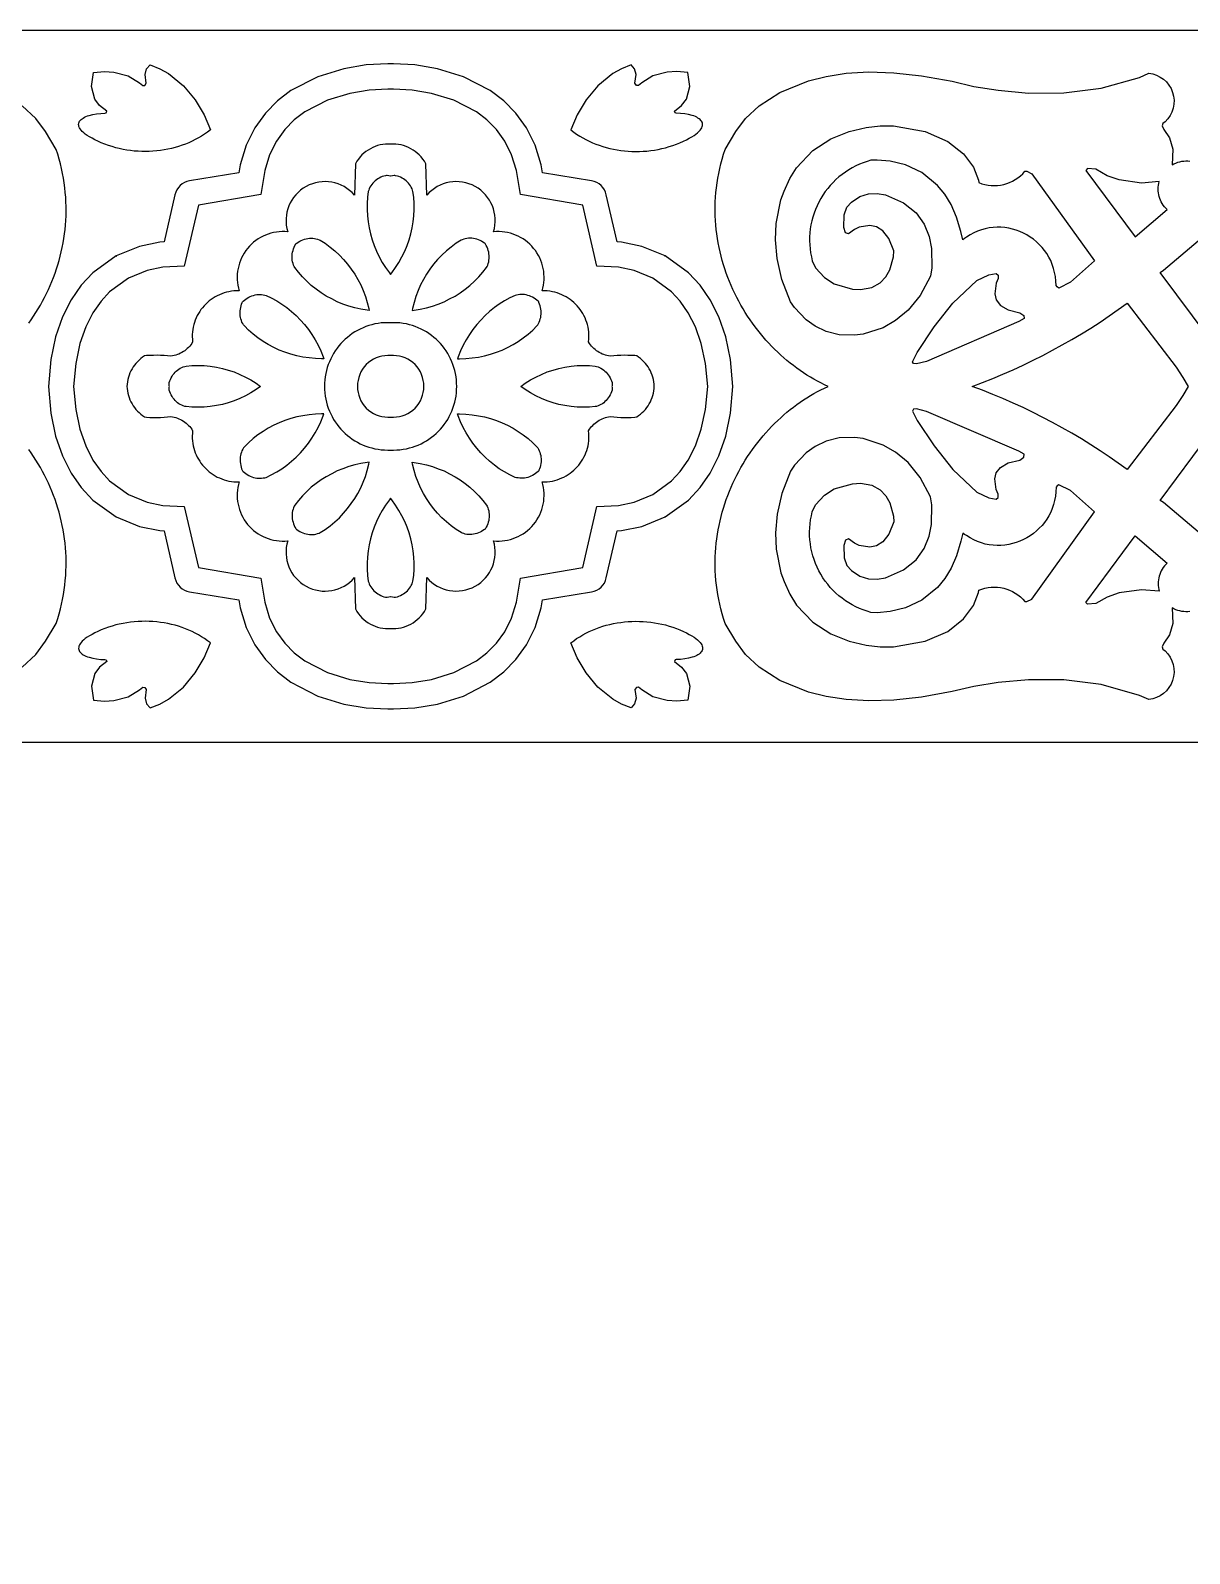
# Model space of a CAD drawing. Extents: x 2785 to 3442, y 577 to 855.
# Drawn here: x 3107.1 to 3212.9, y 716.3 to 855.2 of the extents above; entities that cross this region are included whole.
import ezdxf

# ---------------------------------------------------------------- set-up
doc = ezdxf.new("R2010")
doc.units = 0
doc.layers.add('LAYER_1', color=18, linetype='CONTINUOUS')

msp = doc.modelspace()

# ---------------------------------------------------------------- linework, layer by layer
at = {"layer": 'LAYER_1'}
for points in [[(3140.84, 660.75, 0), (3142.33, 663.28)], [(3355.16, 663.28, 0), (3356.66, 660.75)], [(3142.33, 591.53, 0), (3140.84, 594.06)], [(3356.66, 594.06, 0), (3355.16, 591.53)], [(2907.39, 846.03, 0), (2908.36, 844.39)], [(2970.34, 846.03, 0), (2969.36, 844.39)], [(3106.98, 828.52), (3107.2, 828.84), (3107.42, 829.17), (3107.64, 829.5), (3107.84, 829.84), (3108.04, 830.18), (3108.24, 830.53), (3108.42, 830.88), (3108.6, 831.24), (3108.77, 831.6), (3108.93, 831.97), (3109.09, 832.34), (3109.24, 832.71), (3109.38, 833.09), (3109.51, 833.48), (3109.63, 833.86), (3109.74, 834.25), (3109.85, 834.65), (3109.94, 835.04), (3110.03, 835.44), (3110.11, 835.85), (3110.18, 836.26), (3110.24, 836.67), (3110.29, 837.08), (3110.33, 837.49), (3110.36, 837.91), (3110.38, 838.33), (3110.38, 838.75), (3110.38, 839.18), (3110.37, 839.6), (3110.35, 840.03), (3110.31, 840.46), (3110.27, 840.89), (3110.21, 841.33), (3110.14, 841.76), (3110.06, 842.2), (3109.97, 842.63), (3109.87, 843.07), (3109.75, 843.51), (3109.63, 843.95), (3109.49, 844.39, 0), (3108.51, 846.03), (3107.62, 847.22), (3106.38, 848.37)], [(3212.89, 802.23), (3212.71, 802.21), (3212.52, 802.21), (3212.33, 802.22), (3212.14, 802.24), (3211.96, 802.28), (3211.78, 802.33), (3211.6, 802.39), (3211.43, 802.47), (3211.26, 802.56), (3211.33, 801.13), (3211.04, 800.09), (3210.5, 799.33), (3210.36, 799), (3210.42, 798.79), (3210.63, 798.65, -0.640622), (3209.14, 794.2), (3208.28, 794.57), (3204.8, 795.56), (3201.38, 795.99), (3198.18, 796.01), (3195.4, 795.76), (3193.19, 795.4), (3191.21, 794.94), (3188.42, 794.43), (3185.89, 794.15), (3183.6, 794.09), (3181.55, 794.21), (3179.72, 794.48), (3178.11, 794.88), (3175.49, 795.94), (3173.6, 797.16), (3172.36, 798.31), (3171.46, 799.51, 0), (3170.49, 801.15), (3170.35, 801.59), (3170.22, 802.03), (3170.11, 802.47), (3170, 802.9), (3169.91, 803.34), (3169.83, 803.78), (3169.76, 804.21), (3169.71, 804.64), (3169.66, 805.07), (3169.63, 805.5), (3169.6, 805.93), (3169.59, 806.36), (3169.59, 806.78), (3169.6, 807.21), (3169.62, 807.63), (3169.65, 808.04), (3169.69, 808.46), (3169.74, 808.87), (3169.8, 809.28), (3169.87, 809.69), (3169.94, 810.09), (3170.03, 810.49), (3170.13, 810.89), (3170.23, 811.28), (3170.35, 811.67), (3170.47, 812.06), (3170.6, 812.44), (3170.74, 812.82), (3170.89, 813.2), (3171.04, 813.57), (3171.21, 813.94), (3171.38, 814.3), (3171.55, 814.66), (3171.74, 815.01), (3171.93, 815.36), (3172.13, 815.7), (3172.34, 816.04), (3172.55, 816.37), (3172.77, 816.7), (3173, 817.02), (3173.23, 817.34), (3173.47, 817.65), (3173.71, 817.95), (3173.96, 818.25), (3174.22, 818.54), (3174.48, 818.83), (3174.74, 819.11), (3175.01, 819.38), (3175.29, 819.65), (3175.57, 819.91), (3175.85, 820.16), (3176.14, 820.41), (3176.43, 820.65), (3176.73, 820.88), (3177.03, 821.1), (3177.34, 821.32), (3177.65, 821.53), (3177.96, 821.73), (3178.27, 821.93), (3178.59, 822.11), (3178.91, 822.29), (3179.24, 822.46), (3179.57, 822.62), (3179.89, 822.77), (3179.57, 822.92), (3179.24, 823.08), (3178.91, 823.25), (3178.59, 823.43), (3178.27, 823.61), (3177.96, 823.8), (3177.65, 824.01), (3177.34, 824.22), (3177.03, 824.43), (3176.73, 824.66), (3176.43, 824.89), (3176.14, 825.13), (3175.85, 825.37), (3175.57, 825.63), (3175.29, 825.89), (3175.01, 826.15), (3174.74, 826.43), (3174.48, 826.71), (3174.22, 826.99), (3173.96, 827.29), (3173.71, 827.58), (3173.47, 827.89), (3173.23, 828.2), (3173, 828.52), (3172.77, 828.84), (3172.55, 829.17), (3172.34, 829.5), (3172.13, 829.84), (3171.93, 830.18), (3171.74, 830.53), (3171.55, 830.88), (3171.38, 831.24), (3171.21, 831.6), (3171.04, 831.97), (3170.89, 832.34), (3170.74, 832.71), (3170.6, 833.09), (3170.47, 833.48), (3170.35, 833.86), (3170.23, 834.25), (3170.13, 834.65), (3170.03, 835.04), (3169.94, 835.44), (3169.87, 835.85), (3169.8, 836.26), (3169.74, 836.67), (3169.69, 837.08), (3169.65, 837.49), (3169.62, 837.91), (3169.6, 838.33), (3169.59, 838.75), (3169.59, 839.18), (3169.6, 839.6), (3169.63, 840.03), (3169.66, 840.46), (3169.71, 840.89), (3169.76, 841.33), (3169.83, 841.76), (3169.91, 842.2), (3170, 842.63), (3170.11, 843.07), (3170.22, 843.51), (3170.35, 843.95), (3170.49, 844.39, 0), (3171.46, 846.03), (3172.36, 847.22), (3173.6, 848.37), (3175.49, 849.59), (3178.11, 850.65), (3179.72, 851.05), (3181.55, 851.33), (3183.6, 851.45), (3185.89, 851.38), (3188.42, 851.11), (3191.21, 850.6), (3193.19, 850.13), (3195.4, 849.78), (3198.18, 849.53), (3201.38, 849.55), (3204.8, 849.98), (3208.28, 850.96), (3209.14, 851.34, -0.640622), (3210.63, 846.89), (3210.42, 846.74), (3210.36, 846.53), (3210.5, 846.2), (3211.04, 845.44), (3211.33, 844.41), (3211.26, 842.98), (3211.43, 843.07), (3211.6, 843.14), (3211.78, 843.21), (3211.96, 843.26), (3212.14, 843.3), (3212.33, 843.32), (3212.52, 843.33), (3212.71, 843.33), (3212.89, 843.31)], [(3309.64, 846.03, 0), (3310.61, 844.39)], [(3371.62, 844.39, 0), (3372.59, 846.03)], [(2908.36, 801.15, 0), (2907.39, 799.51)], [(2969.36, 801.15, 0), (2970.34, 799.51)], [(3106.38, 797.16), (3107.62, 798.31), (3108.51, 799.51, 0), (3109.49, 801.15), (3109.63, 801.59), (3109.75, 802.03), (3109.87, 802.47), (3109.97, 802.9), (3110.06, 803.34), (3110.14, 803.78), (3110.21, 804.21), (3110.27, 804.64), (3110.31, 805.07), (3110.35, 805.5), (3110.37, 805.93), (3110.38, 806.36), (3110.38, 806.78), (3110.38, 807.21), (3110.36, 807.63), (3110.33, 808.04), (3110.29, 808.46), (3110.24, 808.87), (3110.18, 809.28), (3110.11, 809.69), (3110.03, 810.09), (3109.94, 810.49), (3109.85, 810.89), (3109.74, 811.28), (3109.63, 811.67), (3109.51, 812.06), (3109.38, 812.44), (3109.24, 812.82), (3109.09, 813.2), (3108.93, 813.57), (3108.77, 813.94), (3108.6, 814.3), (3108.42, 814.66), (3108.24, 815.01), (3108.04, 815.36), (3107.84, 815.7), (3107.64, 816.04), (3107.42, 816.37), (3107.2, 816.7), (3106.98, 817.02)], [(3310.61, 801.15, 0), (3309.64, 799.51)], [(3372.59, 799.51, 0), (3371.62, 801.15)], [(3214.64, 827.16), (3210.18, 833.17), (3210.47, 833.37), (3213.64, 836.04, 0.77031)]]:
    msp.add_lwpolyline(points, format="xyb", dxfattribs=at)
for points in [[(3240.55, 855.24), (3140.24, 855.24), (3139.99, 855.24), (3139.74, 855.24), (3039.43, 855.24)], [(3114.94, 834.66), (3115.02, 834.69)], [(3165.04, 834.66), (3164.96, 834.69)], [(3213.64, 809.5), (3210.47, 812.17), (3210.18, 812.37), (3214.64, 818.38)], [(3114.94, 810.88), (3115.02, 810.84)], [(3165.04, 810.88), (3164.96, 810.84)], [(3039.43, 790.3), (3139.74, 790.3), (3139.99, 790.3), (3140.24, 790.3), (3240.55, 790.3)]]:
    msp.add_lwpolyline(points, dxfattribs=at)
for points in [[(3139.99, 793.36), (3140.24, 793.34), (3142.2, 793.44), (3144.25, 793.79), (3146.63, 794.52), (3149.07, 795.79), (3150.3, 796.73), (3151.41, 797.85), (3152.38, 799.19), (3153.17, 800.76), (3153.73, 802.56), (3153.84, 803.28), (3158.32, 804.02, 0.303862), (3159.66, 805.29), (3160.66, 809.59), (3161.04, 809.61), (3162.89, 809.99), (3165.02, 810.87), (3167.15, 812.4), (3168.21, 813.54), (3169.13, 814.86), (3169.92, 816.43), (3170.55, 818.24), (3170.99, 820.31), (3171.21, 822.77), (3170.99, 825.23), (3170.55, 827.3), (3169.92, 829.11), (3169.13, 830.67), (3168.21, 832), (3167.15, 833.14), (3165.02, 834.67), (3162.89, 835.54), (3161.04, 835.93), (3160.66, 835.95), (3159.66, 840.25, 0.303862), (3158.32, 841.51), (3153.84, 842.26), (3153.73, 842.98), (3153.17, 844.77), (3152.38, 846.34), (3151.41, 847.69), (3150.3, 848.81), (3149.07, 849.75), (3146.63, 851.02), (3144.25, 851.75), (3142.2, 852.09), (3140.24, 852.19), (3139.99, 852.18), (3139.74, 852.19), (3137.77, 852.09), (3135.73, 851.75), (3133.34, 851.02), (3130.9, 849.75), (3129.68, 848.81), (3128.57, 847.69), (3127.6, 846.34), (3126.81, 844.77), (3126.25, 842.98), (3126.14, 842.26), (3121.65, 841.51, 0.303862), (3120.31, 840.25), (3119.32, 835.95), (3118.93, 835.93), (3117.09, 835.54), (3114.96, 834.67), (3112.83, 833.14), (3111.77, 832), (3110.85, 830.67), (3110.06, 829.11), (3109.43, 827.3), (3108.99, 825.23), (3108.77, 822.77), (3108.99, 820.31), (3109.43, 818.24), (3110.06, 816.43), (3110.85, 814.86), (3111.77, 813.54), (3112.83, 812.4), (3114.96, 810.87), (3117.09, 809.99), (3118.93, 809.61), (3119.32, 809.59), (3120.31, 805.29, 0.303862), (3121.65, 804.02), (3126.14, 803.28), (3126.25, 802.56), (3126.81, 800.76), (3127.6, 799.19), (3128.57, 797.85), (3129.68, 796.73), (3130.9, 795.79), (3133.34, 794.52), (3135.73, 793.79), (3137.77, 793.44), (3139.74, 793.34)], [(3178.45, 834.21), (3178.75, 833.58), (3179.55, 832.69), (3180.45, 832.12), (3182.1, 831.64), (3182.84, 831.61), (3183.87, 831.79), (3184.63, 832.2), (3185.17, 832.77), (3185.53, 833.41), (3185.84, 834.6), (3185.87, 835.13), (3185.42, 836.25), (3184.88, 836.95), (3184.29, 837.32), (3183.7, 837.45), (3182.72, 837.28), (3182.31, 837.08), (3181.76, 836.67), (3181.47, 836.79), (3181.32, 837.27), (3181.34, 838.41), (3181.59, 839.11), (3182.02, 839.57), (3182.78, 840.1), (3183.58, 840.34), (3184.37, 840.36), (3185.12, 840.23), (3186.78, 839.52), (3187.91, 838.61), (3188.66, 837.56), (3189.11, 836.45), (3189.33, 835.36), (3189.34, 833.57), (3189.22, 832.83), (3188.28, 831.06), (3187.19, 829.73), (3186.04, 828.77), (3184.92, 828.12), (3183.08, 827.52), (3182.31, 827.43), (3180.91, 827.46), (3179.71, 827.77), (3178.7, 828.25), (3177.88, 828.84), (3176.81, 829.97), (3176.45, 830.49), (3175.66, 832.53), (3175.24, 834.42), (3175.1, 836.13), (3175.16, 837.62), (3175.59, 839.78), (3175.87, 840.57), (3176.4, 841.72), (3177.02, 842.72), (3178.49, 844.28), (3180.13, 845.35), (3181.8, 846.02), (3183.35, 846.38), (3184.65, 846.53), (3185.86, 846.54), (3188.73, 846.01), (3190.82, 845.12), (3192.25, 843.99), (3193.14, 842.76), (3193.62, 841.57), (3193.63, 841.36, 0.326393), (3197.84, 842.39), (3198.03, 842.41), (3198.47, 842.16), (3204.18, 834.21), (3202, 832.27), (3200.94, 831.73), (3200.78, 831.84), (3200.68, 831.97), (3200.67, 832.38), (3200.62, 832.78), (3200.55, 833.16), (3200.46, 833.53), (3200.34, 833.89), (3200.19, 834.24), (3200.02, 834.57), (3199.83, 834.88), (3199.62, 835.17), (3199.4, 835.45), (3199.15, 835.72), (3198.89, 835.96), (3198.61, 836.19), (3198.32, 836.39), (3198.02, 836.58), (3197.7, 836.74), (3197.38, 836.89), (3197.05, 837.01), (3196.71, 837.11), (3196.36, 837.19), (3196.01, 837.25), (3195.65, 837.28), (3195.3, 837.29), (3194.94, 837.27), (3194.58, 837.22), (3194.22, 837.15), (3193.87, 837.06), (3193.52, 836.93), (3193.17, 836.78), (3192.84, 836.6), (3192.51, 836.39), (3192.34, 836.27), (3192.19, 836.15), (3192.01, 836.9), (3191.61, 838.22), (3191.11, 839.35), (3190.53, 840.31), (3189.88, 841.1), (3188.44, 842.27), (3186.95, 842.97), (3185.54, 843.31), (3184.36, 843.42), (3183.8, 843.39, 0.41474)], [(3139.99, 800.67), (3140.23, 800.67), (3140.47, 800.68), (3140.71, 800.7), (3140.94, 800.75), (3141.17, 800.81), (3141.4, 800.89), (3141.62, 800.98), (3141.83, 801.08), (3142.04, 801.21), (3142.24, 801.34), (3142.42, 801.49), (3142.6, 801.66), (3142.77, 801.84), (3142.92, 802.03), (3143.07, 802.24), (3143.19, 802.46), (3143.3, 805.32), (3143.3, 805.32, 0.810681), (3149.37, 808.67, 0.533743), (3153.81, 814.06), (3154.05, 814.06), (3154.28, 814.07), (3154.52, 814.1), (3154.74, 814.13), (3154.96, 814.18), (3155.18, 814.25), (3155.39, 814.32), (3155.6, 814.41), (3155.8, 814.5), (3155.99, 814.61), (3156.18, 814.72), (3156.36, 814.84), (3156.53, 814.98), (3156.7, 815.12), (3156.86, 815.27), (3157.01, 815.43), (3157.15, 815.59), (3157.28, 815.76), (3157.4, 815.94), (3157.52, 816.13), (3157.62, 816.32), (3157.72, 816.52), (3157.8, 816.72), (3157.88, 816.93), (3157.94, 817.14), (3157.99, 817.35), (3158.03, 817.57), (3158.06, 817.8), (3158.07, 818.02), (3158.08, 818.25), (3158.07, 818.48), (3158.05, 818.71), (3158.13, 818.85), (3158.22, 818.98), (3158.32, 819.1), (3158.42, 819.21), (3158.53, 819.32), (3158.65, 819.42), (3158.77, 819.51), (3158.89, 819.6), (3159.02, 819.68), (3159.16, 819.75), (3159.29, 819.81), (3159.43, 819.87), (3159.58, 819.92), (3159.72, 819.96), (3159.87, 819.99), (3160.02, 820.02), (3160.34, 819.98), (3160.66, 819.95), (3160.98, 819.94), (3161.3, 819.93), (3161.62, 819.93), (3161.94, 819.94), (3162.27, 819.96), (3162.43, 819.98), (3162.61, 820.1), (3162.77, 820.23), (3162.93, 820.37), (3163.08, 820.51), (3163.22, 820.67), (3163.35, 820.83), (3163.47, 821), (3163.58, 821.18), (3163.68, 821.36), (3163.76, 821.55), (3163.84, 821.74), (3163.9, 821.94), (3163.95, 822.14), (3163.99, 822.35), (3164.02, 822.56), (3164.03, 822.77), (3164.02, 822.98), (3163.99, 823.19), (3163.95, 823.39), (3163.9, 823.6), (3163.84, 823.79), (3163.76, 823.99), (3163.68, 824.18), (3163.58, 824.36), (3163.47, 824.54), (3163.35, 824.71), (3163.22, 824.87), (3163.08, 825.02), (3162.93, 825.17), (3162.77, 825.31), (3162.61, 825.44), (3162.43, 825.56), (3162.27, 825.57), (3161.94, 825.59), (3161.62, 825.6), (3161.3, 825.61), (3160.98, 825.6), (3160.66, 825.58), (3160.34, 825.56), (3160.02, 825.52), (3159.87, 825.54), (3159.72, 825.58), (3159.58, 825.62), (3159.43, 825.67), (3159.29, 825.72), (3159.16, 825.79), (3159.02, 825.86), (3158.89, 825.94), (3158.77, 826.02), (3158.65, 826.12), (3158.53, 826.22), (3158.42, 826.33), (3158.32, 826.44), (3158.22, 826.56), (3158.13, 826.69), (3158.05, 826.82), (3158.07, 827.06), (3158.08, 827.29), (3158.07, 827.51), (3158.06, 827.74), (3158.03, 827.96), (3157.99, 828.18), (3157.94, 828.4), (3157.88, 828.61), (3157.8, 828.82), (3157.72, 829.02), (3157.62, 829.22), (3157.52, 829.41), (3157.4, 829.59), (3157.28, 829.77), (3157.15, 829.94), (3157.01, 830.11), (3156.86, 830.27), (3156.7, 830.42), (3156.53, 830.56), (3156.36, 830.69), (3156.18, 830.82), (3155.99, 830.93), (3155.8, 831.04), (3155.6, 831.13), (3155.39, 831.22), (3155.18, 831.29), (3154.96, 831.35), (3154.74, 831.4), (3154.52, 831.44), (3154.28, 831.47), (3154.05, 831.48), (3153.81, 831.48, 0.533743), (3149.37, 836.87, 0.810681), (3143.3, 840.22), (3143.3, 840.22), (3143.19, 843.08), (3143.07, 843.3), (3142.92, 843.51), (3142.77, 843.7), (3142.6, 843.88), (3142.42, 844.04), (3142.24, 844.19), (3142.04, 844.33), (3141.83, 844.45), (3141.62, 844.56), (3141.4, 844.65), (3141.17, 844.73), (3140.94, 844.79), (3140.71, 844.83), (3140.47, 844.86), (3140.23, 844.87), (3139.99, 844.87), (3139.75, 844.87), (3139.51, 844.86), (3139.27, 844.83), (3139.03, 844.79), (3138.8, 844.73), (3138.58, 844.65), (3138.36, 844.56), (3138.14, 844.45), (3137.94, 844.33), (3137.74, 844.19), (3137.55, 844.04), (3137.37, 843.88), (3137.21, 843.7), (3137.05, 843.51), (3136.91, 843.3), (3136.78, 843.08), (3136.68, 840.22), (3136.68, 840.22, 0.810681), (3130.6, 836.87, 0.533743), (3126.17, 831.48), (3125.93, 831.48), (3125.69, 831.47), (3125.46, 831.44), (3125.23, 831.4), (3125.01, 831.35), (3124.79, 831.29), (3124.58, 831.22), (3124.38, 831.13), (3124.18, 831.04), (3123.98, 830.93), (3123.8, 830.82), (3123.62, 830.69), (3123.44, 830.56), (3123.28, 830.42), (3123.12, 830.27), (3122.97, 830.11), (3122.83, 829.94), (3122.69, 829.77), (3122.57, 829.59), (3122.46, 829.41), (3122.35, 829.22), (3122.26, 829.02), (3122.17, 828.82), (3122.1, 828.61), (3122.04, 828.4), (3121.99, 828.18), (3121.95, 827.96), (3121.92, 827.74), (3121.9, 827.51), (3121.9, 827.29), (3121.91, 827.06), (3121.93, 826.82), (3121.84, 826.69), (3121.75, 826.56), (3121.66, 826.44), (3121.55, 826.33), (3121.44, 826.22), (3121.33, 826.12), (3121.21, 826.02), (3121.08, 825.94), (3120.95, 825.86), (3120.82, 825.79), (3120.68, 825.72), (3120.54, 825.67), (3120.4, 825.62), (3120.25, 825.58), (3120.1, 825.54), (3119.95, 825.52), (3119.64, 825.56), (3119.32, 825.58), (3119, 825.6), (3118.68, 825.61), (3118.35, 825.6), (3118.03, 825.59), (3117.71, 825.57), (3117.55, 825.56), (3117.37, 825.44), (3117.2, 825.31), (3117.04, 825.17), (3116.89, 825.02), (3116.75, 824.87), (3116.62, 824.71), (3116.5, 824.54), (3116.4, 824.36), (3116.3, 824.18), (3116.21, 823.99), (3116.14, 823.79), (3116.07, 823.6), (3116.02, 823.39), (3115.98, 823.19), (3115.96, 822.98), (3115.94, 822.77), (3115.96, 822.56), (3115.98, 822.35), (3116.02, 822.14), (3116.07, 821.94), (3116.14, 821.74), (3116.21, 821.55), (3116.3, 821.36), (3116.4, 821.18), (3116.5, 821), (3116.62, 820.83), (3116.75, 820.67), (3116.89, 820.51), (3117.04, 820.37), (3117.2, 820.23), (3117.37, 820.1), (3117.55, 819.98), (3117.71, 819.96), (3118.03, 819.94), (3118.35, 819.93), (3118.68, 819.93), (3119, 819.94), (3119.32, 819.95), (3119.64, 819.98), (3119.95, 820.02), (3120.1, 819.99), (3120.25, 819.96), (3120.4, 819.92), (3120.54, 819.87), (3120.68, 819.81), (3120.82, 819.75), (3120.95, 819.68), (3121.08, 819.6), (3121.21, 819.51), (3121.33, 819.42), (3121.44, 819.32), (3121.55, 819.21), (3121.66, 819.1), (3121.75, 818.98), (3121.84, 818.85), (3121.93, 818.71), (3121.91, 818.48), (3121.9, 818.25), (3121.9, 818.02), (3121.92, 817.8), (3121.95, 817.57), (3121.99, 817.35), (3122.04, 817.14), (3122.1, 816.93), (3122.17, 816.72), (3122.26, 816.52), (3122.35, 816.32), (3122.46, 816.13), (3122.57, 815.94), (3122.69, 815.76), (3122.83, 815.59), (3122.97, 815.43), (3123.12, 815.27), (3123.28, 815.12), (3123.44, 814.98), (3123.62, 814.84), (3123.8, 814.72), (3123.98, 814.61), (3124.18, 814.5), (3124.38, 814.41), (3124.58, 814.32), (3124.79, 814.25), (3125.01, 814.18), (3125.23, 814.13), (3125.46, 814.1), (3125.69, 814.07), (3125.93, 814.06), (3126.17, 814.06, 0.533743), (3130.6, 808.67, 0.810681), (3136.68, 805.32), (3136.68, 805.32), (3136.78, 802.46), (3136.91, 802.24), (3137.05, 802.03), (3137.21, 801.84), (3137.37, 801.66), (3137.55, 801.49), (3137.74, 801.34), (3137.94, 801.21), (3138.14, 801.08), (3138.36, 800.98), (3138.58, 800.89), (3138.8, 800.81), (3139.03, 800.75), (3139.27, 800.7), (3139.51, 800.68), (3139.75, 800.67)], [(3139.99, 819.97), (3140.24, 819.96, 0.414214), (3143.02, 822.77, 0.414214), (3140.24, 825.58), (3139.99, 825.57), (3139.74, 825.58, 0.414214), (3136.96, 822.77, 0.414214), (3139.74, 819.96)], [(3183.8, 802.15, -0.41474), (3178.45, 811.32), (3178.75, 811.96), (3179.55, 812.84), (3180.45, 813.42), (3182.1, 813.89), (3182.84, 813.93), (3183.87, 813.75), (3184.63, 813.33), (3185.17, 812.77), (3185.53, 812.13), (3185.84, 810.94), (3185.87, 810.4), (3185.42, 809.29), (3184.88, 808.59), (3184.29, 808.21), (3183.7, 808.09), (3182.72, 808.26), (3182.31, 808.46), (3181.76, 808.86), (3181.47, 808.75), (3181.32, 808.26), (3181.34, 807.13), (3181.59, 806.43), (3182.02, 805.96), (3182.78, 805.44), (3183.58, 805.2), (3184.37, 805.17), (3185.12, 805.3), (3186.78, 806.02), (3187.91, 806.93), (3188.66, 807.98), (3189.11, 809.09), (3189.33, 810.18), (3189.34, 811.97), (3189.22, 812.7), (3188.28, 814.47), (3187.19, 815.81), (3186.04, 816.76), (3184.92, 817.41), (3183.08, 818.02), (3182.31, 818.11), (3180.91, 818.07), (3179.71, 817.77), (3178.7, 817.29), (3177.88, 816.7), (3176.81, 815.57), (3176.45, 815.04), (3175.66, 813.01), (3175.24, 811.12), (3175.1, 809.41), (3175.16, 807.91), (3175.59, 805.75), (3175.87, 804.96), (3176.4, 803.81), (3177.02, 802.82), (3178.49, 801.26), (3180.13, 800.19), (3181.8, 799.52), (3183.35, 799.15), (3184.65, 799.01), (3185.86, 799), (3188.73, 799.52), (3190.82, 800.42), (3192.25, 801.55), (3193.14, 802.78), (3193.62, 803.97), (3193.63, 804.18, -0.326393), (3197.84, 803.15), (3198.03, 803.13), (3198.47, 803.37), (3204.18, 811.32), (3202, 813.27), (3200.94, 813.8), (3200.78, 813.7), (3200.68, 813.57), (3200.67, 813.16), (3200.62, 812.76), (3200.55, 812.37), (3200.46, 812), (3200.34, 811.64), (3200.19, 811.3), (3200.02, 810.97), (3199.83, 810.66), (3199.62, 810.36), (3199.4, 810.08), (3199.15, 809.82), (3198.89, 809.58), (3198.61, 809.35), (3198.32, 809.14), (3198.02, 808.96), (3197.7, 808.79), (3197.38, 808.65), (3197.05, 808.52), (3196.71, 808.42), (3196.36, 808.34), (3196.01, 808.29), (3195.65, 808.26), (3195.3, 808.25), (3194.94, 808.27), (3194.58, 808.31), (3194.22, 808.38), (3193.87, 808.48), (3193.52, 808.61), (3193.17, 808.76), (3192.84, 808.94), (3192.51, 809.15), (3192.34, 809.27), (3192.19, 809.39), (3192.01, 808.64), (3191.61, 807.32), (3191.11, 806.19), (3190.53, 805.23), (3189.88, 804.43), (3188.44, 803.26), (3186.95, 802.57), (3185.54, 802.22), (3184.36, 802.12)]]:
    msp.add_lwpolyline(points, format="xyb", close=True, dxfattribs=at)
for points in [[(3113.29, 845.13), (3113, 845.26), (3112.75, 845.4), (3112.52, 845.53), (3112.32, 845.65), (3112.14, 845.78), (3111.99, 845.9), (3111.86, 846.02), (3111.75, 846.14), (3111.67, 846.25), (3111.61, 846.36), (3111.56, 846.47), (3111.54, 846.57), (3111.53, 846.67), (3111.55, 846.77), (3111.58, 846.86), (3111.62, 846.95), (3111.68, 847.03), (3111.76, 847.11), (3111.85, 847.18), (3111.95, 847.25), (3112.07, 847.32), (3112.2, 847.38), (3112.33, 847.44), (3112.48, 847.49), (3112.81, 847.57), (3113.16, 847.64), (3113.54, 847.67), (3113.93, 847.69), (3114.04, 847.71), (3114.1, 847.87), (3113.44, 848.4), (3113.02, 848.98), (3112.7, 850.13), (3112.88, 851.39), (3113.89, 851.48), (3114.75, 851.44), (3116.06, 851.09), (3117.08, 850.45), (3117.38, 850.21), (3117.57, 850.23), (3117.7, 850.43), (3117.59, 851.22), (3117.73, 851.74), (3118.05, 852.09), (3118.93, 851.75), (3119.73, 851.31), (3121.09, 850.2), (3122.16, 848.9), (3122.99, 847.53), (3123.55, 846.16), (3123.29, 845.96), (3123.02, 845.78), (3122.75, 845.6), (3122.46, 845.44), (3122.17, 845.28), (3121.88, 845.14), (3121.58, 845), (3121.27, 844.87), (3120.96, 844.76), (3120.64, 844.66), (3120.32, 844.56), (3119.99, 844.48), (3119.66, 844.41), (3119.33, 844.35), (3118.99, 844.29), (3118.65, 844.25), (3118.31, 844.22), (3117.97, 844.21), (3117.63, 844.2), (3117.29, 844.2), (3116.95, 844.22), (3116.6, 844.24), (3116.26, 844.28), (3115.92, 844.33), (3115.58, 844.39), (3115.24, 844.46), (3114.91, 844.54), (3114.58, 844.64), (3114.25, 844.74), (3113.92, 844.86), (3113.6, 844.99)], [(3166.69, 845.13), (3166.97, 845.26), (3167.23, 845.4), (3167.45, 845.53), (3167.66, 845.65), (3167.83, 845.78), (3167.99, 845.9), (3168.11, 846.02), (3168.22, 846.14), (3168.31, 846.25), (3168.37, 846.36), (3168.41, 846.47), (3168.44, 846.57), (3168.44, 846.67), (3168.43, 846.77), (3168.4, 846.86), (3168.35, 846.95), (3168.29, 847.03), (3168.22, 847.11), (3168.13, 847.18), (3168.02, 847.25), (3167.91, 847.32), (3167.78, 847.38), (3167.64, 847.44), (3167.49, 847.49), (3167.17, 847.57), (3166.82, 847.64), (3166.44, 847.67), (3166.04, 847.69), (3165.93, 847.71), (3165.88, 847.87), (3166.53, 848.4), (3166.96, 848.98), (3167.28, 850.13), (3167.1, 851.39), (3166.09, 851.48), (3165.22, 851.44), (3163.91, 851.09), (3162.9, 850.45), (3162.6, 850.21), (3162.41, 850.23), (3162.27, 850.43), (3162.38, 851.22), (3162.24, 851.74), (3161.92, 852.09), (3161.05, 851.75), (3160.25, 851.31), (3158.89, 850.2), (3157.81, 848.9), (3156.99, 847.53), (3156.43, 846.16), (3156.69, 845.96), (3156.95, 845.78), (3157.23, 845.6), (3157.51, 845.44), (3157.8, 845.28), (3158.1, 845.14), (3158.4, 845), (3158.71, 844.87), (3159.02, 844.76), (3159.34, 844.66), (3159.66, 844.56), (3159.99, 844.48), (3160.32, 844.41), (3160.65, 844.35), (3160.98, 844.29), (3161.32, 844.25), (3161.66, 844.22), (3162, 844.21), (3162.34, 844.2), (3162.69, 844.2), (3163.03, 844.22), (3163.37, 844.24), (3163.71, 844.28), (3164.05, 844.33), (3164.39, 844.39), (3164.73, 844.46), (3165.07, 844.54), (3165.4, 844.64), (3165.73, 844.74), (3166.05, 844.86), (3166.37, 844.99)], [(3139.99, 795.66), (3140.24, 795.65), (3141.95, 795.74), (3143.72, 796.03), (3145.76, 796.66), (3147.83, 797.74), (3148.77, 798.46), (3149.64, 799.34), (3150.4, 800.39), (3151.02, 801.63), (3151.48, 803.08), (3151.82, 805.28), (3157.52, 806.23), (3158.8, 811.82), (3160.76, 811.9), (3162.21, 812.21), (3163.89, 812.9), (3165.62, 814.14), (3166.41, 814.99), (3167.14, 816.05), (3167.79, 817.33), (3168.32, 818.86), (3168.71, 820.67), (3168.91, 822.77), (3168.71, 824.87), (3168.32, 826.67), (3167.79, 828.21), (3167.14, 829.49), (3166.41, 830.55), (3165.62, 831.4), (3163.89, 832.64), (3162.21, 833.33), (3160.76, 833.63), (3158.8, 833.72), (3157.52, 839.31), (3151.82, 840.26), (3151.48, 842.45), (3151.02, 843.9), (3150.4, 845.14), (3149.64, 846.19), (3148.77, 847.08), (3147.83, 847.8), (3145.76, 848.88), (3143.72, 849.5), (3141.95, 849.8), (3140.24, 849.89), (3139.99, 849.88), (3139.74, 849.89), (3138.03, 849.8), (3136.26, 849.5), (3134.22, 848.88), (3132.15, 847.8), (3131.2, 847.08), (3130.33, 846.19), (3129.57, 845.14), (3128.95, 843.9), (3128.5, 842.45), (3128.16, 840.26), (3122.46, 839.31), (3121.17, 833.72), (3119.22, 833.63), (3117.77, 833.33), (3116.08, 832.64), (3114.36, 831.4), (3113.57, 830.55), (3112.83, 829.49), (3112.18, 828.21), (3111.65, 826.67), (3111.27, 824.87), (3111.06, 822.77), (3111.27, 820.67), (3111.65, 818.86), (3112.18, 817.33), (3112.83, 816.05), (3113.57, 814.99), (3114.36, 814.14), (3116.08, 812.9), (3117.77, 812.21), (3119.22, 811.9), (3121.17, 811.82), (3122.46, 806.23), (3128.16, 805.28), (3128.5, 803.08), (3128.95, 801.63), (3129.57, 800.39), (3130.33, 799.34), (3131.2, 798.46), (3132.15, 797.74), (3134.22, 796.66), (3136.26, 796.03), (3138.03, 795.74), (3139.74, 795.65)], [(3210.81, 838.89), (3210.68, 839.02), (3210.57, 839.15), (3210.46, 839.29), (3210.36, 839.44), (3210.28, 839.6), (3210.2, 839.75), (3210.14, 839.92), (3210.09, 840.08), (3210.05, 840.25), (3210.02, 840.42), (3210, 840.59), (3210, 840.77), (3210, 840.94), (3210.02, 841.11), (3210.05, 841.29), (3210.09, 841.46), (3208.47, 841.32), (3206.43, 841.6), (3205.35, 841.99), (3204.3, 842.59), (3203.56, 842.64), (3203.41, 842.47), (3207.89, 836.42)], [(3139.99, 832.98), (3140.11, 833.13), (3140.44, 833.6), (3140.75, 834.08), (3141.02, 834.58), (3141.27, 835.09), (3141.49, 835.61), (3141.68, 836.14), (3141.83, 836.68), (3141.96, 837.23), (3142.05, 837.78), (3142.11, 838.34), (3142.14, 838.89), (3142.13, 839.46), (3142.09, 840.02), (3142.02, 840.54), (3141.99, 840.66), (3141.94, 840.8), (3141.87, 840.93), (3141.8, 841.06), (3141.72, 841.18), (3141.62, 841.3), (3141.52, 841.41), (3141.41, 841.51), (3141.29, 841.6), (3141.16, 841.69), (3141.03, 841.77), (3140.89, 841.84), (3140.75, 841.9), (3140.6, 841.95), (3140.44, 841.99), (3140.38, 842.01), (3140.32, 842), (3140.16, 841.97), (3140.01, 841.93), (3139.99, 841.93), (3139.97, 841.93), (3139.82, 841.97), (3139.66, 842), (3139.6, 842.01), (3139.53, 841.99), (3139.38, 841.95), (3139.23, 841.9), (3139.08, 841.84), (3138.94, 841.77), (3138.81, 841.69), (3138.69, 841.6), (3138.57, 841.51), (3138.46, 841.41), (3138.35, 841.3), (3138.26, 841.18), (3138.18, 841.06), (3138.1, 840.93), (3138.04, 840.8), (3137.99, 840.66), (3137.95, 840.54), (3137.88, 840.02), (3137.84, 839.46), (3137.84, 838.89), (3137.87, 838.34), (3137.93, 837.78), (3138.02, 837.23), (3138.14, 836.68), (3138.3, 836.14), (3138.49, 835.61), (3138.7, 835.09), (3138.95, 834.58), (3139.23, 834.08), (3139.53, 833.6), (3139.87, 833.13)], [(3138, 829.88), (3138.04, 829.69), (3137.85, 829.71), (3137.28, 829.81), (3136.72, 829.93), (3136.18, 830.09), (3135.64, 830.28), (3135.12, 830.49), (3134.61, 830.74), (3134.12, 831.01), (3133.65, 831.3), (3133.19, 831.63), (3132.75, 831.98), (3132.34, 832.36), (3131.95, 832.76), (3131.58, 833.18), (3131.25, 833.6), (3131.19, 833.71), (3131.14, 833.84), (3131.09, 833.98), (3131.05, 834.12), (3131.02, 834.27), (3131, 834.42), (3131, 834.57), (3131, 834.72), (3131.02, 834.87), (3131.05, 835.02), (3131.09, 835.17), (3131.13, 835.32), (3131.19, 835.46), (3131.26, 835.61), (3131.34, 835.74), (3131.38, 835.8), (3131.43, 835.84), (3131.56, 835.93), (3131.7, 836.01), (3131.84, 836.08), (3131.98, 836.14), (3132.13, 836.19), (3132.28, 836.23), (3132.43, 836.26), (3132.58, 836.28), (3132.73, 836.28), (3132.88, 836.28), (3133.03, 836.26), (3133.18, 836.24), (3133.32, 836.2), (3133.46, 836.15), (3133.57, 836.1), (3134.02, 835.82), (3134.47, 835.48), (3134.91, 835.13), (3135.32, 834.75), (3135.7, 834.34), (3136.06, 833.92), (3136.4, 833.47), (3136.71, 833.01), (3137, 832.52), (3137.26, 832.02), (3137.49, 831.51), (3137.69, 830.98), (3137.86, 830.43)], [(3141.97, 829.88), (3141.94, 829.69), (3142.13, 829.71), (3142.69, 829.81), (3143.25, 829.93), (3143.8, 830.09), (3144.33, 830.28), (3144.86, 830.49), (3145.36, 830.74), (3145.86, 831.01), (3146.33, 831.3), (3146.79, 831.63), (3147.22, 831.98), (3147.64, 832.36), (3148.03, 832.76), (3148.4, 833.18), (3148.72, 833.6), (3148.78, 833.71), (3148.84, 833.84), (3148.89, 833.98), (3148.93, 834.12), (3148.95, 834.27), (3148.97, 834.42), (3148.98, 834.57), (3148.97, 834.72), (3148.95, 834.87), (3148.93, 835.02), (3148.89, 835.17), (3148.84, 835.32), (3148.78, 835.46), (3148.71, 835.61), (3148.63, 835.74), (3148.6, 835.8), (3148.55, 835.84), (3148.41, 835.93), (3148.28, 836.01), (3148.14, 836.08), (3147.99, 836.14), (3147.85, 836.19), (3147.7, 836.23), (3147.55, 836.26), (3147.4, 836.28), (3147.24, 836.28), (3147.09, 836.28), (3146.95, 836.26), (3146.8, 836.24), (3146.66, 836.2), (3146.52, 836.15), (3146.41, 836.1), (3145.96, 835.82), (3145.5, 835.48), (3145.07, 835.13), (3144.66, 834.75), (3144.27, 834.34), (3143.91, 833.92), (3143.57, 833.47), (3143.26, 833.01), (3142.98, 832.52), (3142.72, 832.02), (3142.49, 831.51), (3142.29, 830.98), (3142.12, 830.43)], [(3195.41, 832.6), (3195.23, 832.18), (3195.1, 831.21), (3195.23, 830.66), (3195.61, 830.16), (3196.3, 829.75), (3197.38, 829.49), (3197.75, 829.22), (3197.77, 828.96), (3197.28, 828.69), (3188.87, 825.05), (3187.94, 824.82), (3187.69, 824.86), (3187.58, 825.02), (3188.01, 825.87), (3189.55, 828.21), (3191.28, 830.35), (3193.47, 832.42), (3194.54, 832.94), (3195.21, 833.06), (3195.4, 832.92)], [(3133.82, 825.47), (3133.88, 825.29), (3133.69, 825.29), (3133.12, 825.31), (3132.55, 825.36), (3131.99, 825.44), (3131.43, 825.56), (3130.88, 825.7), (3130.35, 825.88), (3129.83, 826.08), (3129.32, 826.32), (3128.82, 826.58), (3128.35, 826.87), (3127.89, 827.19), (3127.44, 827.54), (3127.02, 827.91), (3126.65, 828.29), (3126.58, 828.38), (3126.5, 828.51), (3126.43, 828.64), (3126.38, 828.78), (3126.33, 828.92), (3126.3, 829.06), (3126.27, 829.21), (3126.26, 829.36), (3126.25, 829.51), (3126.26, 829.67), (3126.28, 829.82), (3126.31, 829.97), (3126.35, 830.13), (3126.4, 830.28), (3126.46, 830.42), (3126.49, 830.48), (3126.53, 830.53), (3126.65, 830.63), (3126.78, 830.73), (3126.91, 830.82), (3127.04, 830.9), (3127.18, 830.97), (3127.32, 831.02), (3127.47, 831.07), (3127.62, 831.11), (3127.77, 831.14), (3127.92, 831.15), (3128.06, 831.16), (3128.21, 831.15), (3128.36, 831.13), (3128.5, 831.1), (3128.62, 831.07), (3129.1, 830.84), (3129.6, 830.57), (3130.07, 830.27), (3130.53, 829.95), (3130.96, 829.6), (3131.38, 829.22), (3131.77, 828.82), (3132.14, 828.4), (3132.49, 827.96), (3132.81, 827.5), (3133.1, 827.02), (3133.37, 826.52), (3133.61, 826)], [(3146.15, 825.47), (3146.09, 825.29), (3146.28, 825.29), (3146.86, 825.31), (3147.43, 825.36), (3147.99, 825.44), (3148.55, 825.56), (3149.09, 825.7), (3149.63, 825.88), (3150.15, 826.08), (3150.66, 826.32), (3151.15, 826.58), (3151.63, 826.87), (3152.09, 827.19), (3152.53, 827.54), (3152.95, 827.91), (3153.33, 828.29), (3153.4, 828.38), (3153.48, 828.51), (3153.54, 828.64), (3153.6, 828.78), (3153.64, 828.92), (3153.68, 829.06), (3153.7, 829.21), (3153.72, 829.36), (3153.72, 829.51), (3153.72, 829.67), (3153.7, 829.82), (3153.67, 829.97), (3153.63, 830.13), (3153.58, 830.28), (3153.52, 830.42), (3153.49, 830.48), (3153.44, 830.53), (3153.32, 830.63), (3153.2, 830.73), (3153.07, 830.82), (3152.93, 830.9), (3152.79, 830.97), (3152.65, 831.02), (3152.51, 831.07), (3152.36, 831.11), (3152.21, 831.14), (3152.06, 831.15), (3151.91, 831.16), (3151.76, 831.15), (3151.62, 831.13), (3151.47, 831.1), (3151.36, 831.07), (3150.87, 830.84), (3150.38, 830.57), (3149.9, 830.27), (3149.45, 829.95), (3149.01, 829.6), (3148.6, 829.22), (3148.21, 828.82), (3147.84, 828.4), (3147.49, 827.96), (3147.17, 827.5), (3146.87, 827.02), (3146.61, 826.52), (3146.37, 826)], [(3193.04, 822.77), (3193.98, 823.12), (3194.92, 823.5), (3195.84, 823.89), (3196.77, 824.29), (3197.68, 824.71), (3198.59, 825.15), (3199.48, 825.6), (3200.37, 826.07), (3201.25, 826.55), (3202.13, 827.05), (3202.99, 827.56), (3203.84, 828.09), (3204.69, 828.64), (3205.52, 829.2), (3206.35, 829.78), (3207.16, 830.37), (3211.64, 824.52), (3212.23, 823.59), (3212.74, 822.77), (3212.23, 821.94), (3211.64, 821.02), (3207.16, 815.17), (3206.35, 815.76), (3205.52, 816.34), (3204.69, 816.9), (3203.84, 817.44), (3202.99, 817.97), (3202.13, 818.49), (3201.25, 818.99), (3200.37, 819.47), (3199.48, 819.94), (3198.59, 820.39), (3197.68, 820.83), (3196.77, 821.25), (3195.84, 821.65), (3194.92, 822.04), (3193.98, 822.41)], [(3139.99, 816.96), (3140.22, 816.96), (3140.25, 816.96), (3140.55, 816.97), (3140.84, 816.99), (3141.13, 817.03), (3141.42, 817.08), (3141.7, 817.15), (3141.97, 817.23), (3142.24, 817.32), (3142.5, 817.42), (3142.76, 817.54), (3143.01, 817.67), (3143.25, 817.81), (3143.48, 817.96), (3143.71, 818.12), (3143.93, 818.29), (3144.14, 818.48), (3144.34, 818.67), (3144.53, 818.87), (3144.71, 819.08), (3144.88, 819.3), (3145.04, 819.53), (3145.19, 819.76), (3145.33, 820.01), (3145.45, 820.26), (3145.57, 820.51), (3145.67, 820.78), (3145.76, 821.05), (3145.84, 821.32), (3145.9, 821.6), (3145.95, 821.89), (3145.99, 822.18), (3146.01, 822.47), (3146.02, 822.77), (3146.01, 823.07), (3145.99, 823.36), (3145.95, 823.65), (3145.9, 823.94), (3145.84, 824.22), (3145.76, 824.49), (3145.67, 824.76), (3145.57, 825.02), (3145.45, 825.28), (3145.33, 825.53), (3145.19, 825.77), (3145.04, 826.01), (3144.88, 826.24), (3144.71, 826.46), (3144.53, 826.67), (3144.34, 826.87), (3144.14, 827.06), (3143.93, 827.24), (3143.71, 827.42), (3143.48, 827.58), (3143.25, 827.73), (3143.01, 827.87), (3142.76, 828), (3142.5, 828.11), (3142.24, 828.22), (3141.97, 828.31), (3141.7, 828.39), (3141.42, 828.46), (3141.13, 828.51), (3140.84, 828.55), (3140.55, 828.57), (3140.25, 828.58), (3140.22, 828.58), (3139.99, 828.57), (3139.75, 828.58), (3139.72, 828.58), (3139.43, 828.57), (3139.13, 828.55), (3138.84, 828.51), (3138.56, 828.46), (3138.28, 828.39), (3138, 828.31), (3137.74, 828.22), (3137.47, 828.11), (3137.22, 828), (3136.97, 827.87), (3136.73, 827.73), (3136.49, 827.58), (3136.27, 827.42), (3136.05, 827.24), (3135.84, 827.06), (3135.64, 826.87), (3135.45, 826.67), (3135.27, 826.46), (3135.1, 826.24), (3134.94, 826.01), (3134.79, 825.77), (3134.65, 825.53), (3134.52, 825.28), (3134.41, 825.02), (3134.3, 824.76), (3134.21, 824.49), (3134.14, 824.22), (3134.07, 823.94), (3134.02, 823.65), (3133.98, 823.36), (3133.96, 823.07), (3133.96, 822.77), (3133.96, 822.47), (3133.98, 822.18), (3134.02, 821.89), (3134.07, 821.6), (3134.14, 821.32), (3134.21, 821.05), (3134.3, 820.78), (3134.41, 820.51), (3134.52, 820.26), (3134.65, 820.01), (3134.79, 819.76), (3134.94, 819.53), (3135.1, 819.3), (3135.27, 819.08), (3135.45, 818.87), (3135.64, 818.67), (3135.84, 818.48), (3136.05, 818.29), (3136.27, 818.12), (3136.49, 817.96), (3136.73, 817.81), (3136.97, 817.67), (3137.22, 817.54), (3137.47, 817.42), (3137.74, 817.32), (3138, 817.23), (3138.28, 817.15), (3138.56, 817.08), (3138.84, 817.03), (3139.13, 816.99), (3139.43, 816.97), (3139.72, 816.96), (3139.75, 816.96)], [(3119.81, 822.77), (3119.8, 822.82), (3119.78, 822.98), (3119.78, 823.05), (3119.79, 823.11), (3119.84, 823.26), (3119.9, 823.41), (3119.97, 823.55), (3120.05, 823.69), (3120.13, 823.82), (3120.23, 823.94), (3120.33, 824.05), (3120.44, 824.16), (3120.55, 824.25), (3120.68, 824.34), (3120.8, 824.42), (3120.93, 824.49), (3121.07, 824.55), (3121.21, 824.59), (3121.33, 824.62), (3121.86, 824.67), (3122.42, 824.68), (3122.98, 824.66), (3123.54, 824.61), (3124.09, 824.52), (3124.64, 824.4), (3125.18, 824.26), (3125.71, 824.08), (3126.23, 823.86), (3126.74, 823.62), (3127.23, 823.36), (3127.72, 823.06), (3128.12, 822.77), (3127.72, 822.48), (3127.23, 822.18), (3126.74, 821.91), (3126.23, 821.67), (3125.71, 821.46), (3125.18, 821.28), (3124.64, 821.13), (3124.09, 821.02), (3123.54, 820.93), (3122.98, 820.88), (3122.42, 820.86), (3121.86, 820.87), (3121.33, 820.92), (3121.21, 820.94), (3121.07, 820.99), (3120.93, 821.05), (3120.8, 821.12), (3120.68, 821.19), (3120.55, 821.28), (3120.44, 821.38), (3120.33, 821.49), (3120.23, 821.6), (3120.13, 821.72), (3120.05, 821.85), (3119.97, 821.99), (3119.9, 822.13), (3119.84, 822.27), (3119.79, 822.43), (3119.78, 822.49), (3119.78, 822.55), (3119.8, 822.71)], [(3151.86, 822.77), (3152.26, 823.06), (3152.74, 823.36), (3153.24, 823.62), (3153.75, 823.86), (3154.27, 824.08), (3154.8, 824.26), (3155.34, 824.4), (3155.88, 824.52), (3156.44, 824.61), (3156.99, 824.66), (3157.55, 824.68), (3158.12, 824.67), (3158.65, 824.62), (3158.77, 824.59), (3158.91, 824.55), (3159.04, 824.49), (3159.17, 824.42), (3159.3, 824.34), (3159.42, 824.25), (3159.54, 824.16), (3159.65, 824.05), (3159.75, 823.94), (3159.84, 823.82), (3159.93, 823.69), (3160.01, 823.55), (3160.08, 823.41), (3160.14, 823.26), (3160.18, 823.11), (3160.2, 823.05), (3160.2, 822.98), (3160.18, 822.82), (3160.17, 822.77), (3160.18, 822.71), (3160.2, 822.55), (3160.2, 822.49), (3160.18, 822.43), (3160.14, 822.27), (3160.08, 822.13), (3160.01, 821.99), (3159.93, 821.85), (3159.84, 821.72), (3159.75, 821.6), (3159.65, 821.49), (3159.54, 821.38), (3159.42, 821.28), (3159.3, 821.19), (3159.17, 821.12), (3159.04, 821.05), (3158.91, 820.99), (3158.77, 820.94), (3158.65, 820.92), (3158.12, 820.87), (3157.55, 820.86), (3156.99, 820.88), (3156.44, 820.93), (3155.88, 821.02), (3155.34, 821.13), (3154.8, 821.28), (3154.27, 821.46), (3153.75, 821.67), (3153.24, 821.91), (3152.74, 822.18), (3152.26, 822.48)], [(3133.82, 820.07), (3133.88, 820.25), (3133.69, 820.25), (3133.12, 820.23), (3132.55, 820.18), (3131.99, 820.09), (3131.43, 819.98), (3130.88, 819.83), (3130.35, 819.66), (3129.83, 819.45), (3129.32, 819.22), (3128.82, 818.95), (3128.35, 818.66), (3127.89, 818.35), (3127.44, 818), (3127.02, 817.63), (3126.65, 817.25), (3126.58, 817.15), (3126.5, 817.03), (3126.43, 816.9), (3126.38, 816.76), (3126.33, 816.62), (3126.3, 816.47), (3126.27, 816.33), (3126.26, 816.17), (3126.25, 816.02), (3126.26, 815.87), (3126.28, 815.72), (3126.31, 815.56), (3126.35, 815.41), (3126.4, 815.26), (3126.46, 815.11), (3126.49, 815.06), (3126.53, 815.01), (3126.65, 814.9), (3126.78, 814.81), (3126.91, 814.72), (3127.04, 814.64), (3127.18, 814.57), (3127.32, 814.51), (3127.47, 814.46), (3127.62, 814.43), (3127.77, 814.4), (3127.92, 814.39), (3128.06, 814.38), (3128.21, 814.39), (3128.36, 814.41), (3128.5, 814.44), (3128.62, 814.47), (3129.1, 814.7), (3129.6, 814.97), (3130.07, 815.26), (3130.53, 815.59), (3130.96, 815.94), (3131.38, 816.31), (3131.77, 816.71), (3132.14, 817.13), (3132.49, 817.58), (3132.81, 818.04), (3133.1, 818.52), (3133.37, 819.02), (3133.61, 819.53)], [(3146.15, 820.07), (3146.09, 820.25), (3146.28, 820.25), (3146.86, 820.23), (3147.43, 820.18), (3147.99, 820.09), (3148.55, 819.98), (3149.09, 819.83), (3149.63, 819.66), (3150.15, 819.45), (3150.66, 819.22), (3151.15, 818.95), (3151.63, 818.66), (3152.09, 818.35), (3152.53, 818), (3152.95, 817.63), (3153.33, 817.25), (3153.4, 817.15), (3153.48, 817.03), (3153.54, 816.9), (3153.6, 816.76), (3153.64, 816.62), (3153.68, 816.47), (3153.7, 816.33), (3153.72, 816.17), (3153.72, 816.02), (3153.72, 815.87), (3153.7, 815.72), (3153.67, 815.56), (3153.63, 815.41), (3153.58, 815.26), (3153.52, 815.11), (3153.49, 815.06), (3153.44, 815.01), (3153.32, 814.9), (3153.2, 814.81), (3153.07, 814.72), (3152.93, 814.64), (3152.79, 814.57), (3152.65, 814.51), (3152.51, 814.46), (3152.36, 814.43), (3152.21, 814.4), (3152.06, 814.39), (3151.91, 814.38), (3151.76, 814.39), (3151.62, 814.41), (3151.47, 814.44), (3151.36, 814.47), (3150.87, 814.7), (3150.38, 814.97), (3149.9, 815.26), (3149.45, 815.59), (3149.01, 815.94), (3148.6, 816.31), (3148.21, 816.71), (3147.84, 817.13), (3147.49, 817.58), (3147.17, 818.04), (3146.87, 818.52), (3146.61, 819.02), (3146.37, 819.53)], [(3195.41, 812.94), (3195.23, 813.36), (3195.1, 814.33), (3195.23, 814.87), (3195.61, 815.38), (3196.3, 815.79), (3197.38, 816.05), (3197.75, 816.32), (3197.77, 816.57), (3197.28, 816.85), (3188.87, 820.49), (3187.94, 820.72), (3187.69, 820.68), (3187.58, 820.51), (3188.01, 819.67), (3189.55, 817.33), (3191.28, 815.19), (3193.47, 813.11), (3194.54, 812.6), (3195.21, 812.48), (3195.4, 812.62)], [(3138, 815.66), (3138.04, 815.84), (3137.85, 815.82), (3137.28, 815.73), (3136.72, 815.6), (3136.18, 815.45), (3135.64, 815.26), (3135.12, 815.05), (3134.61, 814.8), (3134.12, 814.53), (3133.65, 814.23), (3133.19, 813.91), (3132.75, 813.56), (3132.34, 813.18), (3131.95, 812.78), (3131.58, 812.36), (3131.25, 811.94), (3131.19, 811.83), (3131.14, 811.7), (3131.09, 811.56), (3131.05, 811.41), (3131.02, 811.27), (3131, 811.12), (3131, 810.97), (3131, 810.82), (3131.02, 810.67), (3131.05, 810.52), (3131.09, 810.37), (3131.13, 810.22), (3131.19, 810.07), (3131.26, 809.93), (3131.34, 809.79), (3131.38, 809.74), (3131.43, 809.7), (3131.56, 809.61), (3131.7, 809.53), (3131.84, 809.46), (3131.98, 809.4), (3132.13, 809.35), (3132.28, 809.31), (3132.43, 809.28), (3132.58, 809.26), (3132.73, 809.25), (3132.88, 809.26), (3133.03, 809.27), (3133.18, 809.3), (3133.32, 809.34), (3133.46, 809.39), (3133.57, 809.43), (3134.02, 809.72), (3134.47, 810.05), (3134.91, 810.41), (3135.32, 810.79), (3135.7, 811.19), (3136.06, 811.62), (3136.4, 812.07), (3136.71, 812.53), (3137, 813.01), (3137.26, 813.52), (3137.49, 814.03), (3137.69, 814.56), (3137.86, 815.1)], [(3141.97, 815.66), (3141.94, 815.84), (3142.13, 815.82), (3142.69, 815.73), (3143.25, 815.6), (3143.8, 815.45), (3144.33, 815.26), (3144.86, 815.05), (3145.36, 814.8), (3145.86, 814.53), (3146.33, 814.23), (3146.79, 813.91), (3147.22, 813.56), (3147.64, 813.18), (3148.03, 812.78), (3148.4, 812.36), (3148.72, 811.94), (3148.78, 811.83), (3148.84, 811.7), (3148.89, 811.56), (3148.93, 811.41), (3148.95, 811.27), (3148.97, 811.12), (3148.98, 810.97), (3148.97, 810.82), (3148.95, 810.67), (3148.93, 810.52), (3148.89, 810.37), (3148.84, 810.22), (3148.78, 810.07), (3148.71, 809.93), (3148.63, 809.79), (3148.6, 809.74), (3148.55, 809.7), (3148.41, 809.61), (3148.28, 809.53), (3148.14, 809.46), (3147.99, 809.4), (3147.85, 809.35), (3147.7, 809.31), (3147.55, 809.28), (3147.4, 809.26), (3147.24, 809.25), (3147.09, 809.26), (3146.95, 809.27), (3146.8, 809.3), (3146.66, 809.34), (3146.52, 809.39), (3146.41, 809.43), (3145.96, 809.72), (3145.5, 810.05), (3145.07, 810.41), (3144.66, 810.79), (3144.27, 811.19), (3143.91, 811.62), (3143.57, 812.07), (3143.26, 812.53), (3142.98, 813.01), (3142.72, 813.52), (3142.49, 814.03), (3142.29, 814.56), (3142.12, 815.1)], [(3139.99, 803.61), (3140.01, 803.61), (3140.16, 803.57), (3140.32, 803.54), (3140.38, 803.53), (3140.44, 803.54), (3140.6, 803.58), (3140.75, 803.63), (3140.89, 803.69), (3141.03, 803.77), (3141.16, 803.84), (3141.29, 803.93), (3141.41, 804.03), (3141.52, 804.13), (3141.62, 804.24), (3141.72, 804.36), (3141.8, 804.48), (3141.87, 804.61), (3141.94, 804.74), (3141.99, 804.88), (3142.02, 804.99), (3142.09, 805.52), (3142.13, 806.08), (3142.14, 806.64), (3142.11, 807.2), (3142.05, 807.76), (3141.96, 808.31), (3141.83, 808.86), (3141.68, 809.4), (3141.49, 809.93), (3141.27, 810.45), (3141.02, 810.96), (3140.75, 811.45), (3140.44, 811.94), (3140.11, 812.41), (3139.99, 812.56), (3139.87, 812.41), (3139.53, 811.94), (3139.23, 811.45), (3138.95, 810.96), (3138.7, 810.45), (3138.49, 809.93), (3138.3, 809.4), (3138.14, 808.86), (3138.02, 808.31), (3137.93, 807.76), (3137.87, 807.2), (3137.84, 806.64), (3137.84, 806.08), (3137.88, 805.52), (3137.95, 804.99), (3137.99, 804.88), (3138.04, 804.74), (3138.1, 804.61), (3138.18, 804.48), (3138.26, 804.36), (3138.35, 804.24), (3138.46, 804.13), (3138.57, 804.03), (3138.69, 803.93), (3138.81, 803.84), (3138.94, 803.77), (3139.08, 803.69), (3139.23, 803.63), (3139.38, 803.58), (3139.53, 803.54), (3139.6, 803.53), (3139.66, 803.54), (3139.82, 803.57), (3139.97, 803.61)], [(3210.81, 806.65), (3210.68, 806.52), (3210.57, 806.39), (3210.46, 806.24), (3210.36, 806.09), (3210.28, 805.94), (3210.2, 805.78), (3210.14, 805.62), (3210.09, 805.46), (3210.05, 805.29), (3210.02, 805.12), (3210, 804.94), (3210, 804.77), (3210, 804.6), (3210.02, 804.42), (3210.05, 804.25), (3210.09, 804.08), (3208.47, 804.22), (3206.43, 803.93), (3205.35, 803.55), (3204.3, 802.95), (3203.56, 802.9), (3203.41, 803.06), (3207.89, 809.12)], [(3113.29, 800.41), (3113, 800.27), (3112.75, 800.14), (3112.52, 800.01), (3112.32, 799.88), (3112.14, 799.76), (3111.99, 799.64), (3111.86, 799.52), (3111.75, 799.4), (3111.67, 799.29), (3111.61, 799.18), (3111.56, 799.07), (3111.54, 798.97), (3111.53, 798.87), (3111.55, 798.77), (3111.58, 798.68), (3111.62, 798.59), (3111.68, 798.51), (3111.76, 798.43), (3111.85, 798.35), (3111.95, 798.28), (3112.07, 798.22), (3112.2, 798.16), (3112.33, 798.1), (3112.48, 798.05), (3112.81, 797.96), (3113.16, 797.9), (3113.54, 797.86), (3113.93, 797.85), (3114.04, 797.82), (3114.1, 797.67), (3113.44, 797.14), (3113.02, 796.56), (3112.7, 795.41), (3112.88, 794.15), (3113.89, 794.06), (3114.75, 794.1), (3116.06, 794.44), (3117.08, 795.09), (3117.38, 795.33), (3117.57, 795.31), (3117.7, 795.11), (3117.59, 794.31), (3117.73, 793.8), (3118.05, 793.45), (3118.93, 793.79), (3119.73, 794.22), (3121.09, 795.33), (3122.16, 796.64), (3122.99, 798.01), (3123.55, 799.38), (3123.29, 799.57), (3123.02, 799.76), (3122.75, 799.93), (3122.46, 800.1), (3122.17, 800.26), (3121.88, 800.4), (3121.58, 800.54), (3121.27, 800.66), (3120.96, 800.78), (3120.64, 800.88), (3120.32, 800.97), (3119.99, 801.06), (3119.66, 801.13), (3119.33, 801.19), (3118.99, 801.24), (3118.65, 801.28), (3118.31, 801.31), (3117.97, 801.33), (3117.63, 801.34), (3117.29, 801.33), (3116.95, 801.32), (3116.6, 801.29), (3116.26, 801.26), (3115.92, 801.21), (3115.58, 801.15), (3115.24, 801.08), (3114.91, 801), (3114.58, 800.9), (3114.25, 800.8), (3113.92, 800.68), (3113.6, 800.55)], [(3166.69, 800.41), (3166.97, 800.27), (3167.23, 800.14), (3167.45, 800.01), (3167.66, 799.88), (3167.83, 799.76), (3167.99, 799.64), (3168.11, 799.52), (3168.22, 799.4), (3168.31, 799.29), (3168.37, 799.18), (3168.41, 799.07), (3168.44, 798.97), (3168.44, 798.87), (3168.43, 798.77), (3168.4, 798.68), (3168.35, 798.59), (3168.29, 798.51), (3168.22, 798.43), (3168.13, 798.35), (3168.02, 798.28), (3167.91, 798.22), (3167.78, 798.16), (3167.64, 798.1), (3167.49, 798.05), (3167.17, 797.96), (3166.82, 797.9), (3166.44, 797.86), (3166.04, 797.85), (3165.93, 797.82), (3165.88, 797.67), (3166.53, 797.14), (3166.96, 796.56), (3167.28, 795.41), (3167.1, 794.15), (3166.09, 794.06), (3165.22, 794.1), (3163.91, 794.44), (3162.9, 795.09), (3162.6, 795.33), (3162.41, 795.31), (3162.27, 795.11), (3162.38, 794.31), (3162.24, 793.8), (3161.92, 793.45), (3161.05, 793.79), (3160.25, 794.22), (3158.89, 795.33), (3157.81, 796.64), (3156.99, 798.01), (3156.43, 799.38), (3156.69, 799.57), (3156.95, 799.76), (3157.23, 799.93), (3157.51, 800.1), (3157.8, 800.26), (3158.1, 800.4), (3158.4, 800.54), (3158.71, 800.66), (3159.02, 800.78), (3159.34, 800.88), (3159.66, 800.97), (3159.99, 801.06), (3160.32, 801.13), (3160.65, 801.19), (3160.98, 801.24), (3161.32, 801.28), (3161.66, 801.31), (3162, 801.33), (3162.34, 801.34), (3162.69, 801.33), (3163.03, 801.32), (3163.37, 801.29), (3163.71, 801.26), (3164.05, 801.21), (3164.39, 801.15), (3164.73, 801.08), (3165.07, 801), (3165.4, 800.9), (3165.73, 800.8), (3166.05, 800.68), (3166.37, 800.55)]]:
    msp.add_lwpolyline(points, close=True, dxfattribs=at)

doc.saveas('drawing.dxf')
